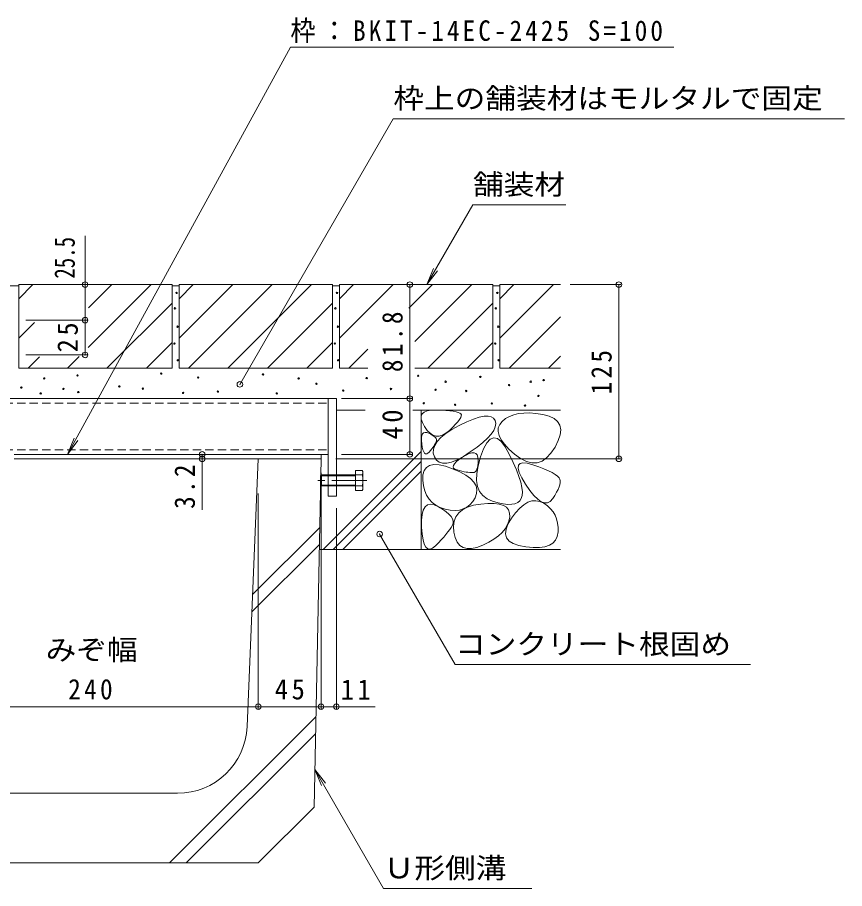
# Model space of a CAD drawing. Units: millimetres at full size, sheet at 1:5; some dimension numbers follow another scale. Extents: x -1680 to 1942, y -1318 to 1367.
# Drawn here: x 695 to 1288, y -858 to -233 of the extents above; entities that cross this region are included whole.
import ezdxf
from ezdxf.enums import TextEntityAlignment as Align

# ---------------------------------------------------------------- set-up
doc = ezdxf.new("R2010")
doc.units = ezdxf.units.MM
doc.header["$LTSCALE"] = 5
doc.header["$PDMODE"] = 32
doc.header["$PDSIZE"] = 4
doc.linetypes.add('CHAIN1', pattern=[8, 5, -1, 1, -1])
doc.linetypes.add('DASHED1', pattern=[1.8, 1.2, -0.6])
for name, color, linetype, lineweight in [('4-0_通り芯', 7, 'Continuous', 9), ('4-4_文字', 7, 'Continuous', 9), ('4-5_建具', 7, 'Continuous', 9), ('4-E_見え係り', 7, 'Continuous', 9), ('4-F_断熱材', 6, 'Continuous', 5)]:
    doc.layers.add(name, color=color, linetype=linetype, lineweight=lineweight)
doc.styles.add('ＭＳ ゴシック', font='')
doc.styles.get('ＭＳ ゴシック').set_extended_font_data('MS Gothic')

msp = doc.modelspace()

# ---------------------------------------------------------------- linework, layer by layer
at = {"layer": '4-0_通り芯', "linetype": 'DASHED1'}
for p, q in [((578.084, -509.801), (918.084, -509.801)), ((578.084, -543.401), (918.084, -543.401))]:
    msp.add_line(p, q, dxfattribs=at)
at = {"layer": '4-0_通り芯'}
for p, q in [((688.984, -506.601), (918.084, -506.601)), ((692.984, -546.601), (918.084, -546.601)), ((692.984, -549.801), (913.084, -549.801)), ((913.084, -549.801), (913.084, -546.601))]:
    msp.add_line(p, q, dxfattribs=at)
at = {"layer": '4-0_通り芯', "color": 2}
for p, q in [((913.474, -561.301), (912.774, -562.001)), ((912.774, -562.001), (912.774, -568.601)), ((918.084, -562.001), (912.774, -562.001)), ((913.474, -561.301), (913.474, -569.301)), ((918.084, -561.301), (913.474, -561.301)), ((942.474, -561.301), (924.084, -561.301)), ((937.774, -562.001), (924.084, -562.001)), ((937.774, -558.101), (937.774, -572.501)), ((942.474, -558.101), (937.774, -558.101)), ((943.074, -571.165), (943.074, -559.965)), ((912.774, -568.601), (913.474, -569.301)), ((912.774, -568.601), (918.084, -568.601)), ((924.084, -568.601), (937.774, -568.601)), ((913.474, -569.301), (918.084, -569.301)), ((924.084, -569.301), (942.474, -569.301)), ((937.774, -572.501), (942.474, -572.501))]:
    msp.add_line(p, q, dxfattribs=at)
at = {"layer": '4-0_通り芯', "color": 2, "linetype": 'DASHED1'}
for p, q in [((918.084, -561.301), (924.084, -561.301)), ((918.084, -562.001), (924.084, -562.001)), ((918.084, -568.601), (924.084, -568.601)), ((918.084, -569.301), (924.084, -569.301))]:
    msp.add_line(p, q, dxfattribs=at)
at = {"layer": '4-0_通り芯', "color": 2, "linetype": 'CHAIN1'}
msp.add_line((945.858, -565.301), (910.057, -565.301), dxfattribs=at)
at = {"layer": '4-0_通り芯'}
msp.add_lwpolyline([(918.084, -576.601), (924.084, -576.601), (924.084, -506.601), (918.084, -506.601)], close=True, dxfattribs=at)
at = {"layer": '4-0_通り芯', "color": 2}
for centre, radius, start, end in [((940.698, -559.701), 2.39, 317.9749, 42.0251), ((929.666, -565.301), 13.418, 342.65606, 17.34394), ((940.698, -570.901), 2.39, 317.9749, 42.0251)]:
    msp.add_arc(centre, radius, start, end, dxfattribs=at)
at = {"layer": '4-4_文字'}
for p, q in [((743.884, -424.801), (743.884, -389.825)), ((743.884, -450.301), (743.884, -424.801)), ((976.749, -424.801), (976.749, -506.601)), ((1128.166, -424.801), (1091.79, -424.801)), ((1126.666, -424.801), (1126.666, -549.801)), ((745.384, -450.301), (701.284, -450.301)), ((743.884, -450.301), (743.884, -475.301)), ((745.384, -475.301), (701.284, -475.301)), ((978.249, -506.601), (927.747, -506.601)), ((976.749, -506.601), (976.749, -546.601)), ((827.826, -546.601), (827.826, -586.308)), ((1128.166, -549.801), (923.59, -549.801)), ((978.249, -546.601), (927.747, -546.601)), ((913.084, -729.15), (913.084, -559.801)), ((868.084, -729.15), (868.084, -574.801)), ((924.084, -729.15), (924.084, -585.301)), ((628.084, -727.65), (868.084, -727.65)), ((868.084, -727.65), (913.084, -727.65)), ((913.084, -727.65), (924.084, -727.65)), ((924.084, -727.65), (951.973, -727.65))]:
    msp.add_line(p, q, dxfattribs=at)
for p in [(743.884, -424.801), (976.749, -424.801), (1126.666, -424.801), (743.884, -450.301), (743.884, -475.301), (976.749, -506.601), (827.826, -546.601), (827.826, -549.801), (976.749, -546.601), (1126.666, -549.801), (868.084, -727.65), (913.084, -727.65), (924.084, -727.65)]:
    msp.add_point(p, dxfattribs=at)
at = {"layer": '4-5_建具'}
for p, q in [((731.162, -546.601), (891.098, -254.517)), ((891.098, -254.517), (1166.045, -254.517)), ((854.89, -496.42), (964.907, -305.866)), ((964.907, -305.866), (1288.484, -305.866)), ((989.036, -424.801), (1022.042, -367.633)), ((1022.042, -367.633), (1088.619, -367.633)), ((989.036, -424.801), (993.82, -413.253)), ((989.036, -424.801), (996.646, -414.884)), ((731.162, -546.601), (735.946, -535.053)), ((731.162, -546.601), (738.772, -536.684)), ((955.06, -603.797), (1009.14, -697.466)), ((1009.14, -697.466), (1220.925, -697.466)), ((908.626, -772.66), (957.986, -858.154)), ((908.626, -772.66), (916.236, -782.577)), ((908.626, -772.66), (913.41, -784.209)), ((957.986, -858.154), (1064.133, -858.154))]:
    msp.add_line(p, q, dxfattribs=at)
for p in [(854.89, -496.42), (955.06, -603.797)]:
    msp.add_point(p, dxfattribs=at)
at = {"layer": '4-E_見え係り', "color": 2}
for p, q in [((806.284, -424.801), (696.284, -424.801)), ((696.284, -434.948), (706.431, -424.801)), ((696.284, -424.801), (696.284, -484.801)), ((746.07, -470.014), (791.284, -424.801)), ((762.999, -424.801), (746.334, -441.466)), ((806.284, -424.801), (806.284, -484.801)), ((921.284, -424.801), (811.284, -424.801)), ((811.284, -434.948), (821.431, -424.801)), ((849.715, -424.801), (811.284, -463.233)), ((811.284, -424.801), (811.284, -484.801)), ((877.999, -424.801), (817.999, -484.801)), ((846.284, -484.801), (906.284, -424.801)), ((921.284, -424.801), (921.284, -484.801)), ((1036.284, -424.801), (926.284, -424.801)), ((926.284, -434.948), (936.431, -424.801)), ((926.284, -463.233), (964.715, -424.801)), ((926.284, -424.801), (926.284, -484.801)), ((976.124, -441.676), (992.999, -424.801)), ((980.354, -465.73), (1021.284, -424.801)), ((1036.284, -424.801), (1036.284, -484.801)), ((1084.884, -424.801), (1041.284, -424.801)), ((1079.715, -424.801), (1041.284, -463.233)), ((1051.431, -424.801), (1041.284, -434.948)), ((1041.284, -424.801), (1041.284, -484.801)), ((696.284, -425.801), (688.984, -425.801)), ((806.284, -425.801), (811.284, -425.801)), ((921.284, -425.801), (926.284, -425.801)), ((1036.284, -425.801), (1041.284, -425.801)), ((759.568, -484.801), (806.284, -438.085)), ((874.568, -484.801), (921.284, -438.085)), ((989.568, -484.801), (1036.284, -438.085)), ((1084.884, -447.917), (1047.999, -484.801)), ((696.284, -463.233), (707.528, -451.988)), ((787.852, -484.801), (806.284, -466.37)), ((902.852, -484.801), (921.284, -466.37)), ((1017.852, -484.801), (1036.284, -466.37)), ((932.999, -484.801), (946.591, -471.21)), ((702.999, -484.801), (711.12, -476.681)), ((731.284, -484.801), (739.589, -476.495)), ((1076.284, -484.801), (1084.884, -476.201)), ((806.284, -484.801), (696.284, -484.801)), ((921.284, -484.801), (811.284, -484.801)), ((926.284, -484.801), (946.591, -484.801)), ((980.354, -484.801), (1036.284, -484.801)), ((1084.884, -484.801), (1041.284, -484.801)), ((924.084, -514.801), (944.699, -514.801)), ((978.928, -514.801), (1084.884, -514.801)), ((984.884, -514.801), (984.884, -614.801)), ((914.647, -614.801), (984.884, -544.565)), ((921.718, -614.801), (984.884, -551.636)), ((928.789, -614.801), (984.884, -558.707)), ((911.784, -614.801), (1084.884, -614.801))]:
    msp.add_line(p, q, dxfattribs=at)
for points in [[(1013.405, -517.499), (1013.73, -518.166), (1013.667, -519.067), (1013.216, -520.202), (1012.378, -521.57), (1011.152, -523.172), (1009.539, -525.008), (1007.538, -527.076), (1005.149, -529.379), (1002.611, -531.454), (1000.16, -532.843), (997.796, -533.544), (995.521, -533.558), (993.332, -532.885), (991.232, -531.525), (989.219, -529.478), (987.293, -526.743), (985.776, -523.865), (984.987, -521.384), (984.926, -519.302), (985.594, -517.618), (986.99, -516.332), (989.115, -515.444), (991.968, -514.955), (995.549, -514.864), (999.281, -514.999), (1002.584, -515.19), (1005.458, -515.437), (1007.904, -515.738), (1009.922, -516.095), (1011.512, -516.508), (1012.673, -516.976)], [(1051.856, -546.417), (1056.194, -549.584), (1060.331, -551.67), (1064.264, -552.674), (1067.995, -552.597), (1071.524, -551.438), (1074.85, -549.198), (1077.974, -545.876), (1080.896, -541.473), (1083.224, -536.78), (1084.571, -532.59), (1084.934, -528.902), (1084.316, -525.717), (1082.714, -523.034), (1080.131, -520.854), (1076.564, -519.176), (1072.015, -518.001), (1067.152, -517.27), (1062.641, -516.924), (1058.482, -516.964), (1054.676, -517.389), (1051.222, -518.2), (1048.121, -519.396), (1045.372, -520.978), (1042.975, -522.945), (1041.172, -525.202), (1040.201, -527.652), (1040.062, -530.296), (1040.756, -533.133), (1042.282, -536.164), (1044.641, -539.388), (1047.832, -542.806)], [(1037.936, -522.417), (1038.329, -524.543), (1037.975, -526.863), (1036.871, -529.378), (1035.019, -532.089), (1032.419, -534.994), (1029.07, -538.095), (1024.973, -541.39), (1020.127, -544.881), (1015.157, -548.076), (1010.686, -550.485), (1006.715, -552.108), (1003.243, -552.945), (1000.271, -552.996), (997.799, -552.261), (995.825, -550.74), (994.352, -548.433), (993.559, -545.719), (993.628, -542.979), (994.561, -540.212), (996.355, -537.417), (999.013, -534.595), (1002.532, -531.747), (1006.915, -528.872), (1012.159, -525.969), (1017.529, -523.362), (1022.284, -521.373), (1026.427, -520.002), (1029.956, -519.249), (1032.871, -519.114), (1035.172, -519.597), (1036.861, -520.698)], [(995.791, -537.414), (995.436, -538.175), (994.998, -538.988), (994.477, -539.852), (993.873, -540.766), (993.187, -541.732), (992.417, -542.749), (991.565, -543.818), (990.631, -544.937), (989.693, -545.847), (988.833, -546.286), (988.05, -546.254), (987.345, -545.752), (986.717, -544.778), (986.167, -543.335), (985.694, -541.42), (985.298, -539.035), (985.066, -536.624), (985.085, -534.634), (985.354, -533.063), (985.874, -531.913), (986.644, -531.182), (987.665, -530.872), (988.937, -530.982), (990.459, -531.512), (991.983, -532.251), (993.263, -532.99), (994.297, -533.729), (995.086, -534.467), (995.63, -535.204), (995.929, -535.941), (995.983, -536.678)], [(1056.664, -578.273), (1057.286, -576.17), (1057.423, -573.533), (1057.076, -570.362), (1056.244, -566.657), (1054.928, -562.418), (1053.127, -557.645), (1050.842, -552.338), (1048.072, -546.497), (1045.114, -541.183), (1042.264, -537.458), (1039.522, -535.321), (1036.888, -534.773), (1034.362, -535.813), (1031.944, -538.442), (1029.634, -542.659), (1027.432, -548.465), (1025.686, -554.736), (1024.747, -560.351), (1024.613, -565.308), (1025.284, -569.609), (1026.761, -573.252), (1029.043, -576.239), (1032.131, -578.568), (1036.024, -580.241), (1040.105, -581.386), (1043.758, -582.134), (1046.981, -582.484), (1049.776, -582.437), (1052.141, -581.992), (1054.078, -581.15), (1055.585, -579.91)], [(1021.86, -559.706), (1020.809, -559.706), (1019.657, -559.638), (1018.404, -559.505), (1017.048, -559.304), (1015.592, -559.036), (1014.033, -558.702), (1012.372, -558.301), (1010.61, -557.834), (1009.085, -557.252), (1008.133, -556.51), (1007.756, -555.606), (1007.952, -554.542), (1008.723, -553.317), (1010.068, -551.93), (1011.987, -550.383), (1014.48, -548.674), (1017.089, -547.138), (1019.354, -546.108), (1021.275, -545.583), (1022.853, -545.565), (1024.087, -546.051), (1024.978, -547.044), (1025.525, -548.542), (1025.729, -550.547), (1025.697, -552.665), (1025.536, -554.505), (1025.245, -556.067), (1024.826, -557.35), (1024.278, -558.356), (1023.601, -559.084), (1022.795, -559.534)], [(1023.536, -577.713), (1021.836, -580.477), (1019.858, -582.744), (1017.6, -584.515), (1015.064, -585.789), (1012.248, -586.567), (1009.154, -586.848), (1005.78, -586.633), (1002.127, -585.921), (998.558, -584.756), (995.434, -583.182), (992.756, -581.198), (990.524, -578.805), (988.736, -576.002), (987.395, -572.79), (986.498, -569.168), (986.048, -565.137), (986.182, -561.302), (987.044, -558.27), (988.63, -556.04), (990.944, -554.613), (993.983, -553.988), (997.747, -554.166), (1002.239, -555.146), (1007.456, -556.929), (1012.589, -559.165), (1016.831, -561.504), (1020.179, -563.947), (1022.635, -566.493), (1024.199, -569.143), (1024.87, -571.896), (1024.649, -574.753)], [(1084.407, -564.43), (1084.629, -565.573), (1084.602, -566.887), (1084.326, -568.373), (1083.8, -570.03), (1083.025, -571.858), (1082, -573.857), (1080.726, -576.027), (1079.202, -578.368), (1077.456, -580.33), (1075.513, -581.36), (1073.375, -581.459), (1071.041, -580.628), (1068.511, -578.865), (1065.785, -576.171), (1062.862, -572.546), (1059.745, -567.99), (1057.012, -563.378), (1055.246, -559.587), (1054.446, -556.615), (1054.614, -554.463), (1055.747, -553.13), (1057.848, -552.618), (1060.915, -552.925), (1064.949, -554.052), (1069.205, -555.559), (1072.94, -557.006), (1076.154, -558.393), (1078.847, -559.72), (1081.019, -560.988), (1082.669, -562.195), (1083.798, -563.343)], [(1083.056, -602.289), (1082.504, -605.449), (1081.282, -608.091), (1079.39, -610.213), (1076.828, -611.817), (1073.594, -612.901), (1069.691, -613.467), (1065.116, -613.514), (1059.872, -613.041), (1054.828, -612.079), (1050.86, -610.659), (1047.964, -608.78), (1046.143, -606.441), (1045.397, -603.643), (1045.723, -600.387), (1047.125, -596.672), (1049.599, -592.497), (1052.597, -588.475), (1055.567, -585.219), (1058.507, -582.727), (1061.419, -581.001), (1064.303, -580.04), (1067.158, -579.843), (1069.985, -580.412), (1072.783, -581.745), (1075.38, -583.568), (1077.602, -585.603), (1079.448, -587.851), (1080.92, -590.313), (1082.016, -592.987), (1082.738, -595.875), (1083.084, -598.975)], [(1007.252, -597.461), (1006.376, -598.976), (1005.319, -600.583), (1004.081, -602.281), (1002.662, -604.07), (1001.062, -605.95), (999.281, -607.921), (997.319, -609.984), (995.176, -612.137), (993.065, -613.855), (991.2, -614.61), (989.581, -614.402), (988.209, -613.231), (987.083, -611.097), (986.202, -608.001), (985.568, -603.941), (985.18, -598.919), (985.136, -593.874), (985.537, -589.746), (986.381, -586.536), (987.668, -584.243), (989.4, -582.867), (991.575, -582.408), (994.194, -582.867), (997.256, -584.243), (1000.286, -586.054), (1002.808, -587.82), (1004.82, -589.541), (1006.324, -591.216), (1007.319, -592.846), (1007.806, -594.43), (1007.783, -595.968)], [(1048.344, -591.553), (1047.76, -594.502), (1046.656, -597.33), (1045.031, -600.035), (1042.885, -602.618), (1040.218, -605.078), (1037.029, -607.416), (1033.32, -609.632), (1029.09, -611.726), (1024.836, -613.359), (1021.058, -614.194), (1017.755, -614.229), (1014.926, -613.466), (1012.574, -611.903), (1010.696, -609.542), (1009.293, -606.382), (1008.365, -602.423), (1008.062, -598.294), (1008.534, -594.625), (1009.779, -591.414), (1011.799, -588.663), (1014.593, -586.371), (1018.161, -584.538), (1022.503, -583.164), (1027.619, -582.25), (1032.759, -581.796), (1037.17, -581.804), (1040.853, -582.274), (1043.808, -583.205), (1046.034, -584.599), (1047.532, -586.455), (1048.302, -588.773)]]:
    msp.add_lwpolyline(points, close=True, dxfattribs=at)
at = {"layer": '4-E_見え係り'}
for centre in [(809.504, -430.811), (924.504, -430.811), (1039.504, -430.811), (808.338, -441.85), (923.338, -441.85), (1038.338, -441.85), (810.19, -455.014), (925.19, -455.014), (1040.19, -455.014), (807.967, -467.087), (922.967, -467.087), (1037.967, -467.087), (810.344, -479.109), (925.344, -479.109), (1040.344, -479.109), (714.637, -492.102), (738.446, -489.973), (798.453, -488.618), (824.973, -491.522), (871.478, -489.247), (897.03, -492.151), (945.81, -491.86), (982.728, -490.178), (1027.324, -491.013), (1072.697, -493.312), (698.183, -498.684), (728.38, -499.652), (768.45, -497.909), (785.29, -499.458), (909.806, -495.925), (963.232, -499.7), (995.171, -500.281), (1002.43, -494.474), (1047.893, -496.875), (1063.405, -494.474), (712.034, -502.868), (739.027, -501.974), (814.133, -502.555), (839.103, -501.587), (881.351, -502.894), (928.969, -500.861), (1017.238, -501.152), (1068.922, -504.636), (986.774, -509.924), (1009.194, -511.021), (1035.552, -510.04), (1059.34, -511.605)]:
    msp.add_circle(centre, 0.5, dxfattribs=at)
at = {"layer": '4-F_断熱材'}
for p, q in [((860.08, -741.883), (868.084, -549.801)), ((868.084, -549.801), (913.084, -549.801)), ((913.084, -549.801), (908.084, -799.801)), ((912.1, -598.988), (864.031, -647.056)), ((911.855, -611.254), (863.509, -659.6)), ((909.382, -734.866), (804.447, -839.801)), ((909.137, -747.132), (816.468, -839.801)), ((810.124, -789.801), (686.044, -789.801)), ((908.084, -799.801), (868.084, -839.801)), ((628.084, -839.801), (868.084, -839.801))]:
    msp.add_line(p, q, dxfattribs=at)
msp.add_arc((810.124, -739.801), 50, 270, 357.61406, dxfattribs=at)

# ---------------------------------------------------------------- texts
at = {"layer": '4-4_文字', "color": 2, "style": 'ＭＳ ゴシック', "width": 0.75}
msp.add_text('25.5', height=14.66, rotation=90, dxfattribs=at).set_placement((740.884, -420.543), align=Align.BOTTOM_LEFT)
at = {"layer": '4-4_文字', "color": 2, "style": 'ＭＳ ゴシック', "width": 1.1}
msp.add_text('みぞ幅', height=14.66, dxfattribs=at).set_placement((715.584, -698.511), align=Align.BOTTOM_LEFT)
at = {"layer": '4-4_文字', "color": 2, "char_height": 14.66, "attachment_point": 7, "rotation": 90, "style": 'ＭＳ ゴシック'}
for s, insert in [('\\T1.28;\\W0.9;81.8', (971.749, -487.576)), ('\\T1.27;\\W0.95;25', (738.884, -473.426)), ('\\T1.27;\\W0.9;125', (1121.666, -503.551)), ('\\T1.27;\\W0.95;40', (971.749, -535.926)), ('\\T1.27;\\W0.9;3.2', (822.826, -585.691))]:
    msp.add_mtext(s, dxfattribs=dict(at, insert=insert))
at = {"layer": '4-4_文字', "color": 2, "char_height": 14.66, "attachment_point": 7, "style": 'ＭＳ ゴシック'}
for s, insert in [('\\T1.27;\\W0.9;240', (731.834, -722.65)), ('\\T1.27;\\W0.95;45', (879.959, -722.65)), ('\\T1.27;\\W0.95;11', (927.227, -722.65))]:
    msp.add_mtext(s, dxfattribs=dict(at, insert=insert))
at = {"layer": '4-5_建具', "color": 2, "style": 'ＭＳ ゴシック', "width": 1.1}
for s, p in [('枠上の舗装材はモルタルで固定', (964.907, -302.866)), ('舗装材', (1022.042, -364.633)), ('コンクリート根固め', (1009.14, -694.466)), ('Ｕ形側溝', (957.986, -855.154))]:
    msp.add_text(s, height=14.66, dxfattribs=at).set_placement(p, align=Align.BOTTOM_LEFT)
at = {"layer": '4-5_建具', "color": 2, "insert": (891.098, -251.517), "char_height": 14.66, "attachment_point": 7, "style": 'ＭＳ ゴシック'}
msp.add_mtext('\\T1.25;\\W0.9;枠：BKIT-14EC-2425\\~S=100', dxfattribs=at)

doc.saveas('drawing.dxf')
